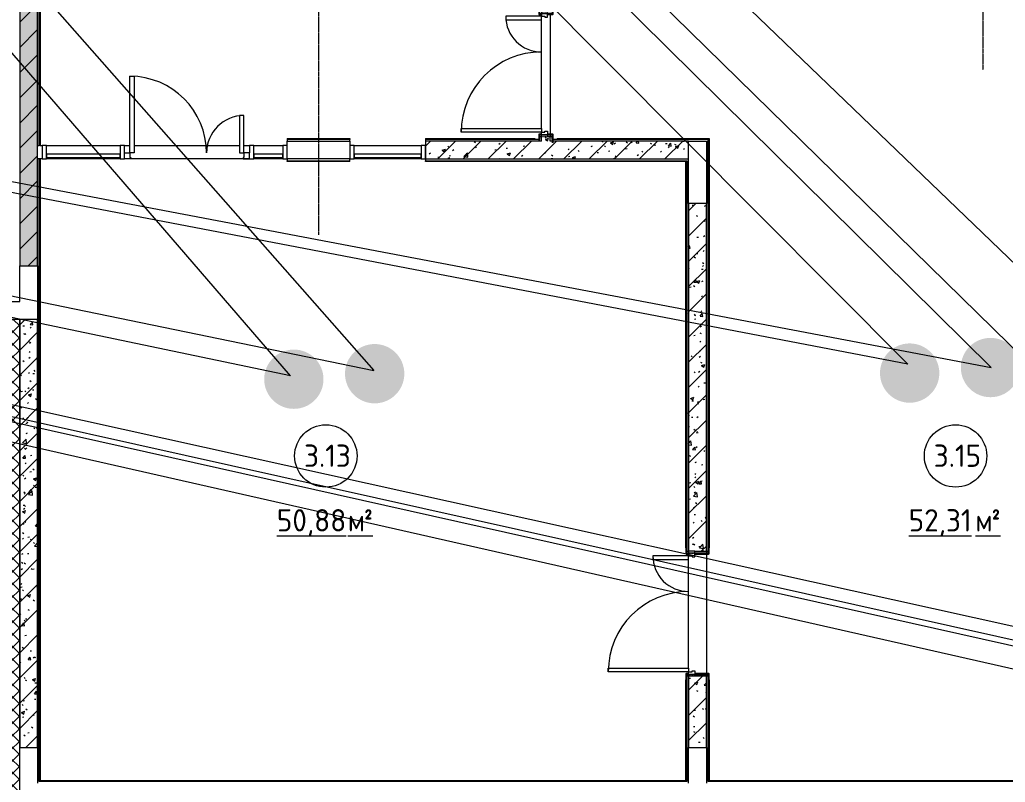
# Model space of a CAD drawing. Header units: millimetres. Extents: x -584918 to 2941280, y 3000189 to 4229862.
# Drawn here: x 191234 to 202286, y 4007252 to 4015804 of the extents above; entities that cross this region are included whole.
import ezdxf

# ---------------------------------------------------------------- set-up
doc = ezdxf.new("R2010")
doc.units = ezdxf.units.MM
doc.linetypes.add('ASVP_Невидимые', pattern=[5, 3, -2])
doc.linetypes.add('ASVP_Осевая', pattern=[14, 10, -2, 0, -2])
for name, color, linetype, lineweight in [('Витраж', 7, 'Continuous', 0), ('Двери', 7, 'Continuous', 0), ('Линии', 7, 'Continuous', 0), ('Марки помещений', 7, 'Continuous', 0), ('Обобщенные модели', 7, 'Continuous', 0), ('Панели витража', 7, 'Continuous', 0), ('Перекрытие', 7, 'Continuous', 0), ('Стены внутренние', 7, 'Continuous', 0), ('Стены наружные', 7, 'Continuous', 0), ('Стены несущие', 7, 'Continuous', 0), ('Стены отделка', 7, 'Continuous', 0), ('Стены перегородки', 7, 'Continuous', 0), ('экспертиза ДУ', 1, 'Continuous', 0), ('экспертиза ДУ пояснения', 6, 'Continuous', 0), ('экспертиза условные обозначения', 1, 'Continuous', 0)]:
    doc.layers.add(name, color=color, linetype=linetype, lineweight=lineweight)
doc.styles.add('GOST Common_2', font='', dxfattribs={"height": 500})
doc.styles.add('GOST Common_3', font='', dxfattribs={"width": 0.9, "height": 500})
doc.styles.get('GOST Common_2').set_extended_font_data('GOST Common')
doc.styles.get('GOST Common_3').set_extended_font_data('GOST Common')
pattern_1 = [(45, (188753.27, 4005092.92), (-141.4214, 141.4214), [])]
pattern_2 = [(50, (188753.27, 4005092.92), (364.368, -31.8783), [38.1, -419.1]), (355, (188753.27, 4005092.9), (-70.486, 382.113), [30.48, -335.28]), (100.451, (188783.63, 4005090.26), (293.885, 350.2334), [32.38, -356.18]), (46.184, (188753.27, 4005194.5), (542.1585, -84.086), [57.15, -628.65]), (96.636, (188798.45, 4005187.5), (474.805, 494.855), [48.57, -534.27]), (351.184, (188753.27, 4005194.5), (474.81, 494.85), [45.72, -502.92]), (21, (188804.07, 4005169.12), (303.2285, -204.5305), [38.1, -419.1]), (326, (188804.07, 4005169.1), (123.604, 368.376), [30.48, -335.28]), (71.451, (188829.33, 4005152.07), (426.834, 163.843), [32.38, -356.18]), (37.5, (188753.27, 4005092.92), (6.17665, 169.11015), [16.764, -314.452, 16.764, -323.596, -336.55]), (37.5, (188753.27, 4005092.92), (6.17665, 169.11015), [-671.576, 16.764, -319.786]), (7.5, (188753.27, 4005092.92), (133.6389, 200.3615), [16.764, -177.292, 16.764, -306.832, -128.27]), (7.5, (188753.27, 4005092.92), (133.6389, 200.3615), [-517.652, 16.764, -111.506]), (327.5, (188639.98, 4005092.92), (271.1818, -11.4584), [16.764, -110.236, 16.764, -379.476, -525.78]), (327.5, (188639.98, 4005092.92), (271.1818, -11.4584), [-523.24, 16.764, -509.016]), (317.5, (188589.18, 4005092.92), (296.2585, 50.8528), [16.764, -148.336, 16.764, -246.38, -373.38]), (317.5, (188589.18, 4005092.92), (296.2585, 50.8528), [-428.244, 16.764, -356.616])]

# ---------------------------------------------------------------- blocks, each defined once
blk = doc.blocks.new('ASVP_ДверьДеревянная_2 полотна - Межкомнатная 1300х2000h_полотна_ Г Л _1220 в свету_-7769643-АР Этаж 03')
at = {"layer": 'Двери', "linetype": 'ASVP_Невидимые', "lineweight": 18}
for p, q in [((-680, -30), (-700, -30)), ((-700, -30), (-700, -100)), ((-700, -100), (-680, -100)), ((-680, -100), (-680, -30)), ((680, -100), (680, -30)), ((680, -30), (700, -30)), ((700, -100), (680, -100)), ((700, -30), (700, -100))]:
    blk.add_line(p, q, dxfattribs=at)
at = {"layer": 'Двери', "lineweight": 18}
for p, q in [((-680, -30), (-680, -100)), ((-640, -30), (-680, -30)), ((-680, -100), (-650, -100)), ((-650, -100), (-650, -60)), ((-650, -60), (-640, -60)), ((-610, -100), (-650, -100)), ((-650, -100), (-650, -500)), ((-640, -60), (-640, -30)), ((-610, -500), (-610, -100)), ((610, -1000), (610, -100)), ((610, -100), (650, -100)), ((640, -30), (680, -30)), ((640, -60), (640, -30)), ((650, -60), (640, -60)), ((650, -100), (650, -60)), ((650, -100), (650, -1000)), ((680, -100), (650, -100)), ((680, -30), (680, -100)), ((-650, -500), (-610, -500)), ((650, -1000), (610, -1000))]:
    blk.add_line(p, q, dxfattribs=at)
at = {"layer": 'Двери'}
for centre, radius, start, end in [((-650, -100), 400, 270, 0), ((650, -100), 900, 180, 270)]:
    blk.add_arc(centre, radius, start, end, dxfattribs=at)
blk = doc.blocks.new('ASVP_НАЛИЧНИК МДФ_Двери - Наличник дверной МДФ-7488637-АР Этаж 03')
at = {"layer": 'Обобщенные модели'}
for p, q in [((-740, 5), (-740, 0)), ((-740, 0), (-681, 0)), ((-675, 10), (-735, 10)), ((-681, 1), (-680, 1)), ((-681, 0), (-681, 1)), ((-680, 1), (-680, -150)), ((-670, -150), (-670, 5)), ((670, 5), (670, -150)), ((735, 10), (675, 10)), ((680, 1), (681, 1)), ((680, -150), (680, 1)), ((681, 1), (681, 0)), ((681, 0), (740, 0)), ((740, 0), (740, 5))]:
    blk.add_line(p, q, dxfattribs=at)
for centre, start, end in [((-735, 5), 90, 180), ((-675, 5), 360, 90), ((675, 5), 90, 180), ((735, 5), 0, 90)]:
    blk.add_arc(centre, 5, start, end, dxfattribs=at)
blk = doc.blocks.new('ASVP_НАЛИЧНИК МДФ_Двери - Наличник дверной МДФ-7488638-АР Этаж 03')
at = {"layer": 'Обобщенные модели'}
for p, q in [((-740, 5), (-740, 0)), ((-740, 0), (-681, 0)), ((-675, 10), (-735, 10)), ((-681, 1), (-680, 1)), ((-681, 0), (-681, 1)), ((-680, 1), (-680, -20)), ((-670, -20), (-670, 5)), ((670, 5), (670, -20)), ((735, 10), (675, 10)), ((680, 1), (681, 1)), ((680, -20), (680, 1)), ((681, 1), (681, 0)), ((681, 0), (740, 0)), ((740, 0), (740, 5))]:
    blk.add_line(p, q, dxfattribs=at)
for centre, start, end in [((-735, 5), 90, 180), ((-675, 5), 360, 90), ((675, 5), 90, 180), ((735, 5), 0, 90)]:
    blk.add_arc(centre, 5, start, end, dxfattribs=at)
blk = doc.blocks.new('ASVP_ДверьДеревянная_2 полотна - Межкомнатная 1300х2000h_полотна_ Г Л _1220 в свету_-7533811-АР Этаж 03')
at = {"layer": 'Двери', "linetype": 'ASVP_Невидимые', "lineweight": 18}
for p, q in [((-680, 20), (-700, 20)), ((-700, 20), (-700, -50)), ((-680, -50), (-680, 20)), ((680, -50), (680, 20)), ((680, 20), (700, 20)), ((700, 20), (700, -50)), ((-700, -50), (-680, -50)), ((700, -50), (680, -50))]:
    blk.add_line(p, q, dxfattribs=at)
at = {"layer": 'Двери', "lineweight": 18}
for p, q in [((-680, 20), (-680, -50)), ((-640, 20), (-680, 20)), ((-640, -10), (-640, 20)), ((640, 20), (680, 20)), ((640, -10), (640, 20)), ((680, 20), (680, -50)), ((-680, -50), (-650, -50)), ((-650, -50), (-650, -10)), ((-650, -10), (-640, -10)), ((-610, -50), (-650, -50)), ((-650, -50), (-650, -450)), ((-610, -450), (-610, -50)), ((610, -950), (610, -50)), ((610, -50), (650, -50)), ((650, -10), (640, -10)), ((650, -50), (650, -10)), ((650, -50), (650, -950)), ((680, -50), (650, -50)), ((-650, -450), (-610, -450)), ((650, -950), (610, -950))]:
    blk.add_line(p, q, dxfattribs=at)
at = {"layer": 'Двери'}
for centre, radius, start, end in [((-650, -50), 400, 270, 0), ((650, -50), 900, 180, 270)]:
    blk.add_arc(centre, radius, start, end, dxfattribs=at)
blk = doc.blocks.new('ASVP_НАЛИЧНИК МДФ_Двери - Наличник дверной МДФ-7533812-АР Этаж 03')
at = {"layer": 'Обобщенные модели'}
for p, q in [((-740, 5), (-740, 0)), ((-740, 0), (-681, 0)), ((-675, 10), (-735, 10)), ((-681, 1), (-680, 1)), ((-681, 0), (-681, 1)), ((-680, 1), (-680, -50)), ((-670, -50), (-670, 5)), ((670, 5), (670, -50)), ((735, 10), (675, 10)), ((680, 1), (681, 1)), ((680, -50), (680, 1)), ((681, 1), (681, 0)), ((681, 0), (740, 0)), ((740, 0), (740, 5))]:
    blk.add_line(p, q, dxfattribs=at)
for centre, start, end in [((-735, 5), 90, 180), ((-675, 5), 360, 90), ((675, 5), 90, 180), ((735, 5), 0, 90)]:
    blk.add_arc(centre, 5, start, end, dxfattribs=at)
blk = doc.blocks.new('ASVP_НАЛИЧНИК МДФ_Двери - Наличник дверной МДФ-V10-АР Этаж 03')
at = {"layer": 'Обобщенные модели'}
for p, q in [((-740, 5), (-740, 0)), ((-740, 0), (-681, 0)), ((-675, 10), (-735, 10)), ((-681, 1), (-680, 1)), ((-681, 0), (-681, 1)), ((-680, 1), (-680, -20)), ((-670, -20), (-670, 5)), ((670, 5), (670, -20)), ((735, 10), (675, 10)), ((680, 1), (681, 1)), ((680, -20), (680, 1)), ((681, 1), (681, 0)), ((681, 0), (740, 0)), ((740, 0), (740, 5))]:
    blk.add_line(p, q, dxfattribs=at)
for centre, start, end in [((-735, 5), 90, 180), ((-675, 5), 360, 90), ((675, 5), 90, 180), ((735, 5), 0, 90)]:
    blk.add_arc(centre, 5, start, end, dxfattribs=at)
blk = doc.blocks.new('Системная панель - Cтеклопакет Двухкамерный_36 мм-7511920-АР Этаж 03')
at = {"layer": 'Панели витража', "lineweight": 18}
for p, q in [((162, 18), (-162, 18)), ((-162, 18), (-162, -18)), ((162, -18), (162, 18)), ((-162, -18), (162, -18))]:
    blk.add_line(p, q, dxfattribs=at)
blk = doc.blocks.new('Прямоугольный импост - 50х150 мм-6338301-АР Этаж 03')
at = {"layer": 'Витраж', "lineweight": 18}
for p, q in [((-50, 115), (0, 115)), ((-50, -35), (-50, 115)), ((0, 115), (0, -35)), ((0, -35), (-50, -35))]:
    blk.add_line(p, q, dxfattribs=at)
blk = doc.blocks.new('Прямоугольный импост - 50х150 мм-V4-АР Этаж 03')
at = {"layer": 'Витраж', "lineweight": 18}
for p, q in [((-25, 115), (25, 115)), ((-25, 32.5), (-25, 115)), ((25, 115), (25, -35)), ((-25, -35), (-25, -32.5)), ((25, -35), (-25, -35))]:
    blk.add_line(p, q, dxfattribs=at)
blk = doc.blocks.new('Системная панель - Cтеклопакет Двухкамерный_36 мм-7519705-АР Этаж 03')
at = {"layer": 'Панели витража', "lineweight": 18}
for p, q in [((412.5, 18), (-412.5, 18)), ((-412.5, 18), (-412.5, -18)), ((412.5, -18), (412.5, 18)), ((-412.5, -18), (412.5, -18))]:
    blk.add_line(p, q, dxfattribs=at)
blk = doc.blocks.new('Прямоугольный импост - 50х150 мм-6338307-АР Этаж 03')
at = {"layer": 'Витраж', "lineweight": 18}
for p, q in [((0, 115), (-50, 115)), ((-50, 115), (-50, -35)), ((0, -35), (0, 115)), ((-50, -35), (0, -35))]:
    blk.add_line(p, q, dxfattribs=at)
blk = doc.blocks.new('Системная панель - Cтеклопакет Двухкамерный_36 мм-7511903-АР Этаж 03')
at = {"layer": 'Панели витража', "lineweight": 18}
for p, q in [((375, 18), (-375, 18)), ((-375, 18), (-375, -18)), ((375, -18), (375, 18)), ((-375, -18), (375, -18))]:
    blk.add_line(p, q, dxfattribs=at)
blk = doc.blocks.new('ASVP_ДверьАлюминиеваяВитражная_2 полотна - Остекленная Внутренняя-7511946-АР Этаж 03')
at = {"layer": 'Двери', "lineweight": 18}
for p, q in [((-640, 892.5), (-590, 892.5)), ((-640, 32.5), (-640, 892.5)), ((-590, 892.5), (-590, 32.5)), ((640, 452.5), (590, 452.5)), ((590, 452.5), (590, 32.5)), ((640, 32.5), (640, 452.5)), ((-700, 32.5), (-640, 32.5)), ((-700, -32.5), (-700, 32.5)), ((-590, 32.5), (-640, 32.5)), ((-640, 32.5), (-640, -17.5)), ((590, 32.5), (640, 32.5)), ((700, 32.5), (640, 32.5)), ((640, 32.5), (640, -17.5)), ((700, -32.5), (700, 32.5)), ((-630, -32.5), (-700, -32.5)), ((-640, -17.5), (-630, -17.5)), ((-630, -17.5), (-630, -32.5)), ((640, -17.5), (630, -17.5)), ((630, -17.5), (630, -32.5)), ((630, -32.5), (700, -32.5))]:
    blk.add_line(p, q, dxfattribs=at)
at = {"layer": 'Двери'}
for centre, radius, start, end in [((-640, 32.5), 860, 360, 90), ((640, 32.5), 420, 90, 180)]:
    blk.add_arc(centre, radius, start, end, dxfattribs=at)
blk = doc.blocks.new('Прямоугольный импост - 50х150 мм-6338298-АР Этаж 03')
at = {"layer": 'Витраж', "lineweight": 18}
for p, q in [((-25, 115), (25, 115)), ((-25, -35), (-25, 115)), ((25, 115), (25, 32.5)), ((25, -35), (-25, -35)), ((25, -32.5), (25, -35))]:
    blk.add_line(p, q, dxfattribs=at)
blk = doc.blocks.new('ASVP_Марка_Помещение_ДваЗначения - Номер Площадь-685795-АР Этаж 03')
at = {"layer": 'Марки помещений'}
blk.add_circle((0, 0), 3.5, dxfattribs=at)

msp = doc.modelspace()

# ---------------------------------------------------------------- hatches: boundary and pattern name
at = {"layer": 'Стены внутренние'}
h = msp.add_hatch(dxfattribs=at)
h.set_pattern_fill('FP_4', color=256, style=0, pattern_type=2)
h.set_pattern_definition(pattern_1)
h.paths.add_polyline_path([(191234.165, 4013042.249), (191434.165, 4013042.249), (191434.165, 4021692.249), (191234.165, 4021692.249), (191234.165, 4013189.844)])
h.paths.add_polyline_path([(191234.165, 4023192.249), (191434.165, 4023192.249), (191434.165, 4023592.249), (191234.165, 4023592.249), (191234.165, 4023308.995)])
h = msp.add_hatch(dxfattribs=at)
h.set_pattern_fill('FP_5', color=256, style=0, pattern_type=2)
h.set_pattern_definition(pattern_2)
h.paths.add_polyline_path([(191234.165, 4013042.249), (191434.165, 4013042.249), (191434.165, 4021692.249), (191234.165, 4021692.249), (191234.165, 4013189.844)])
h.paths.add_polyline_path([(191234.165, 4023192.249), (191434.165, 4023192.249), (191434.165, 4023592.249), (191234.165, 4023592.249), (191234.165, 4023308.995)])
h = msp.add_hatch(dxfattribs=at)
h.set_pattern_fill('FP_4', color=256, style=0, pattern_type=2)
h.set_pattern_definition(pattern_1)
h.paths.add_polyline_path([(197184.165, 4014442.249), (197184.165, 4014492.249), (197084.165, 4014492.249), (197084.165, 4014442.249)])
h.paths.add_polyline_path([(197184.165, 4015892.249), (197184.165, 4016042.249), (197084.165, 4016042.249), (197084.165, 4015892.249), (197154.165, 4015892.249)])
h = msp.add_hatch(dxfattribs=at)
h.set_pattern_fill('FP_5', color=256, style=0, pattern_type=2)
h.set_pattern_definition(pattern_2)
h.paths.add_polyline_path([(197184.165, 4014442.249), (197184.165, 4014492.249), (197084.165, 4014492.249), (197084.165, 4014442.249)])
h.paths.add_polyline_path([(197184.165, 4015892.249), (197184.165, 4016042.249), (197084.165, 4016042.249), (197084.165, 4015892.249), (197154.165, 4015892.249)])
h = msp.add_hatch(dxfattribs=at)
h.set_pattern_fill('FP_4', color=256, style=0, pattern_type=2)
h.set_pattern_definition(pattern_1)
h.paths.add_polyline_path([(198734.165, 4014242.249), (198734.165, 4014442.249), (195784.165, 4014442.249), (195784.165, 4014242.249), (197323.471, 4014242.249)])
h = msp.add_hatch(dxfattribs=at)
h.set_pattern_fill('FP_5', color=256, style=0, pattern_type=2)
h.set_pattern_definition(pattern_2)
h.paths.add_polyline_path([(198734.165, 4014242.249), (198734.165, 4014442.249), (195784.165, 4014442.249), (195784.165, 4014242.249), (197323.471, 4014242.249)])
h = msp.add_hatch(dxfattribs=at)
h.set_pattern_fill('FP_4', color=256, style=0, pattern_type=2)
h.set_pattern_definition(pattern_1)
h.paths.add_polyline_path([(198804.165, 4007642.249), (198934.165, 4007642.249), (198934.165, 4008442.249), (198734.165, 4008442.249), (198734.165, 4007642.249)])
h.paths.add_polyline_path([(198934.165, 4009842.249), (198934.165, 4013742.249), (198734.165, 4013742.249), (198734.165, 4009842.249), (198804.165, 4009842.249)])
h = msp.add_hatch(dxfattribs=at)
h.set_pattern_fill('FP_5', color=256, style=0, pattern_type=2)
h.set_pattern_definition(pattern_2)
h.paths.add_polyline_path([(198804.165, 4007642.249), (198934.165, 4007642.249), (198934.165, 4008442.249), (198734.165, 4008442.249), (198734.165, 4007642.249)])
h.paths.add_polyline_path([(198934.165, 4009842.249), (198934.165, 4013742.249), (198734.165, 4013742.249), (198734.165, 4009842.249), (198804.165, 4009842.249)])
at = {"layer": 'Стены наружные'}
h = msp.add_hatch(dxfattribs=at)
h.set_pattern_fill('FP_1', color=256, style=0, pattern_type=2)
h.set_pattern_definition([(45, (188753.27, 4005092.92), (-70.7107, 70.7107), []), (135, (188753.27, 4005092.92), (-70.7107, -70.7107), [])])
h.paths.add_polyline_path([(191234.165, 4007042.249), (191234.165, 4012442.249), (191134.165, 4012442.249), (191134.165, 4007042.249)])
h = msp.add_hatch(dxfattribs=at)
h.set_pattern_fill('FP_4', color=256, style=0, pattern_type=2)
h.set_pattern_definition(pattern_1)
h.paths.add_polyline_path([(191234.165, 4007642.249), (191434.165, 4007642.249), (191434.165, 4012442.249), (191234.165, 4012442.249), (191234.165, 4010298.658)])
h = msp.add_hatch(dxfattribs=at)
h.set_pattern_fill('FP_5', color=256, style=0, pattern_type=2)
h.set_pattern_definition(pattern_2)
h.paths.add_polyline_path([(191234.165, 4007642.249), (191434.165, 4007642.249), (191434.165, 4012442.249), (191234.165, 4012442.249), (191234.165, 4010298.658)])
at = {"layer": 'экспертиза ДУ', "lineweight": 0}
h = msp.add_hatch(color=30, dxfattribs=at)
edge = h.paths.add_edge_path()
edge.add_arc((202119.988, 4011903.207), 332.544, 0, 360)
h = msp.add_hatch(color=5, dxfattribs=at)
edge = h.paths.add_edge_path()
edge.add_arc((194308.053, 4011772.44), 332.544, 0, 360)
h = msp.add_hatch(color=30, dxfattribs=at)
edge = h.paths.add_edge_path()
edge.add_arc((195214.474, 4011834.398), 332.544, 0, 360)
h = msp.add_hatch(color=5, dxfattribs=at)
edge = h.paths.add_edge_path()
edge.add_arc((201213.567, 4011841.249), 332.544, 0, 360)
at = {"layer": 'экспертиза условные обозначения', "lineweight": -3}
h = msp.add_hatch(dxfattribs=at)
h.set_pattern_fill('GRASS', color=3, scale=24)
h.set_pattern_definition([(90, (188374.25, 3759702.1), (-431.0523, 431.0523), [114.3, -747.8046]), (45, (188374.25, 3759702.1), (-431.0523, 431.0523), [114.3, -495.3]), (135, (188374.25, 3759702.1), (-431.0523, -431.0523), [114.3, -495.3])])
edge = h.paths.add_edge_path()
edge.add_line((197174.524, 4022187.771), (197884.699, 4023950.057))
edge.add_line((197884.699, 4023950.057), (211211.276, 4018574.255))
edge.add_line((211211.276, 4018574.255), (210502.97, 4016816.606))
edge.add_line((210502.97, 4016816.606), (209348.703, 4017281.759))
edge.add_arc((208902.24, 4016256.474), 1118.275, 66.4691573, 178.9169665)
edge.add_line((207784.165, 4016277.61), (207784.165, 4014442.249))
edge.add_line((207784.165, 4014442.249), (204884.165, 4014442.249))
edge.add_line((204884.165, 4014442.249), (204884.165, 4019075.51))
edge.add_line((204884.165, 4019075.51), (200948.703, 4020666.833))
edge.add_line((200948.703, 4020666.833), (197174.524, 4022187.771))

# ---------------------------------------------------------------- linework, layer by layer
at = {"layer": 'Линии', "linetype": 'ASVP_Осевая'}
for p, q in [((202034.165, 4020742.249), (202034.165, 4015242.249)), ((194584.165, 4020392.249), (194584.165, 4013392.249))]:
    msp.add_line(p, q, dxfattribs=at)
at = {"layer": 'Перекрытие'}
for p, q in [((197184.165, 4015862.249), (197184.165, 4014522.249)), ((197084.165, 4014582.249), (197084.165, 4015802.249)), ((194234.165, 4014392.249), (194234.165, 4014442.249)), ((194934.165, 4014442.249), (194934.165, 4014392.249)), ((197184.165, 4014512.249), (197184.165, 4014492.249)), ((191464.165, 4014392.249), (191484.165, 4014392.249)), ((191534.165, 4014392.249), (192359.165, 4014392.249)), ((192409.165, 4014392.249), (192469.165, 4014392.249)), ((192519.165, 4014392.249), (193699.165, 4014392.249)), ((193749.165, 4014392.249), (193809.165, 4014392.249)), ((193859.165, 4014392.249), (194184.165, 4014392.249)), ((194984.165, 4014392.249), (195734.165, 4014392.249)), ((191484.165, 4014242.249), (191464.165, 4014242.249)), ((192359.165, 4014242.249), (191534.165, 4014242.249)), ((193809.165, 4014242.249), (192409.165, 4014242.249)), ((194184.165, 4014242.249), (193859.165, 4014242.249)), ((195734.165, 4014242.249), (194984.165, 4014242.249)), ((198934.165, 4009842.249), (198934.165, 4009822.249)), ((198934.165, 4009812.249), (198934.165, 4008472.249)), ((198734.165, 4008532.249), (198734.165, 4009752.249)), ((198934.165, 4008462.249), (198934.165, 4008442.249))]:
    msp.add_line(p, q, dxfattribs=at)
at = {"layer": 'Стены внутренние'}
for p, q in [((191464.165, 4019612.249), (191464.165, 4014392.249)), ((194234.165, 4014472.249), (194934.165, 4014472.249)), ((194234.165, 4014472.249), (194234.165, 4014462.249)), ((194934.165, 4014472.249), (194934.165, 4014462.249)), ((195784.165, 4014472.249), (197009.165, 4014472.249)), ((195784.165, 4014472.249), (195784.165, 4014462.249)), ((197009.165, 4014472.249), (197009.165, 4014462.249)), ((197259.165, 4014472.249), (198964.165, 4014472.249)), ((197259.165, 4014472.249), (197259.165, 4014462.249)), ((198964.165, 4014472.249), (198964.165, 4009882.249)), ((191464.165, 4014392.249), (191454.165, 4014392.249)), ((191464.165, 4014242.249), (191454.165, 4014242.249)), ((191464.165, 4014242.249), (191464.165, 4007272.249)), ((194234.165, 4014212.249), (194234.165, 4014222.249)), ((194934.165, 4014212.249), (194234.165, 4014212.249)), ((194934.165, 4014212.249), (194934.165, 4014222.249)), ((195784.165, 4014212.249), (195784.165, 4014222.249)), ((198704.165, 4014212.249), (195784.165, 4014212.249)), ((198704.165, 4009882.249), (198704.165, 4014212.249)), ((198704.165, 4009882.249), (198709.165, 4009882.249)), ((198964.165, 4009882.249), (198959.165, 4009882.249)), ((198704.165, 4007272.249), (198704.165, 4008402.249)), ((198704.165, 4008402.249), (198709.165, 4008402.249)), ((198964.165, 4008402.249), (198959.165, 4008402.249)), ((198964.165, 4008402.249), (198964.165, 4007272.249)), ((191464.165, 4007272.249), (198704.165, 4007272.249)), ((198964.165, 4007272.249), (204604.165, 4007272.249))]:
    msp.add_line(p, q, dxfattribs=at)
at = {"layer": 'Стены несущие'}
for p, q in [((191234.165, 4021692.249), (191234.165, 4013042.249)), ((191434.165, 4013042.249), (191434.165, 4019642.249)), ((197084.165, 4014442.249), (195784.165, 4014442.249)), ((195784.165, 4014442.249), (195784.165, 4014242.249)), ((197084.165, 4014442.249), (197084.165, 4014492.249)), ((197184.165, 4014492.249), (197154.165, 4014492.249)), ((197184.165, 4014442.249), (197184.165, 4014492.249)), ((198734.165, 4014442.249), (197184.165, 4014442.249)), ((198734.165, 4014242.249), (198734.165, 4014442.249)), ((195784.165, 4014242.249), (198734.165, 4014242.249)), ((198934.165, 4013742.249), (198734.165, 4013742.249)), ((198734.165, 4013742.249), (198734.165, 4009842.249)), ((198934.165, 4009842.249), (198934.165, 4013742.249)), ((191234.165, 4013042.249), (191434.165, 4013042.249)), ((191234.165, 4012442.249), (191234.165, 4007642.249)), ((191434.165, 4012442.249), (191234.165, 4012442.249)), ((191434.165, 4007642.249), (191434.165, 4012442.249)), ((198804.165, 4009842.249), (198934.165, 4009842.249)), ((198734.165, 4008442.249), (198734.165, 4007642.249)), ((198934.165, 4008442.249), (198804.165, 4008442.249)), ((198934.165, 4007642.249), (198934.165, 4008442.249)), ((191234.165, 4007642.249), (191434.165, 4007642.249)), ((198734.165, 4007642.249), (198934.165, 4007642.249))]:
    msp.add_line(p, q, dxfattribs=at)
at = {"layer": 'Стены отделка'}
for p, q in [((191454.165, 4014392.249), (191454.165, 4019622.249)), ((194934.165, 4014462.249), (194234.165, 4014462.249)), ((194234.165, 4014462.249), (194234.165, 4014442.249)), ((194234.165, 4014442.249), (194934.165, 4014442.249)), ((194934.165, 4014442.249), (194934.165, 4014462.249)), ((197064.165, 4014462.249), (195784.165, 4014462.249)), ((195784.165, 4014462.249), (195784.165, 4014442.249)), ((197084.165, 4014492.249), (197064.165, 4014492.249)), ((197064.165, 4014492.249), (197064.165, 4014462.249)), ((197204.165, 4014492.249), (197184.165, 4014492.249)), ((197204.165, 4014462.249), (197204.165, 4014492.249)), ((198954.165, 4014462.249), (197204.165, 4014462.249)), ((198734.165, 4014442.249), (198934.165, 4014442.249)), ((198934.165, 4014442.249), (198934.165, 4013742.249)), ((198954.165, 4009842.249), (198954.165, 4014462.249)), ((191434.165, 4014392.249), (191454.165, 4014392.249)), ((191454.165, 4014242.249), (191434.165, 4014242.249)), ((191454.165, 4007262.249), (191454.165, 4014242.249)), ((194934.165, 4014242.249), (194234.165, 4014242.249)), ((194234.165, 4014242.249), (194234.165, 4014222.249)), ((194234.165, 4014222.249), (194934.165, 4014222.249)), ((194934.165, 4014222.249), (194934.165, 4014242.249)), ((195784.165, 4014242.249), (195784.165, 4014222.249)), ((195784.165, 4014222.249), (198714.165, 4014222.249)), ((198714.165, 4014222.249), (198714.165, 4009842.249)), ((198734.165, 4013742.249), (198734.165, 4014242.249)), ((191234.165, 4012642.249), (191234.165, 4013042.249)), ((191434.165, 4013042.249), (191434.165, 4007242.249)), ((183934.165, 4012642.249), (191234.165, 4012642.249)), ((198714.165, 4009842.249), (198734.165, 4009842.249)), ((198934.165, 4009842.249), (198954.165, 4009842.249)), ((198734.165, 4008442.249), (198714.165, 4008442.249)), ((198714.165, 4008442.249), (198714.165, 4007262.249)), ((198954.165, 4008442.249), (198934.165, 4008442.249)), ((198954.165, 4007262.249), (198954.165, 4008442.249)), ((198734.165, 4007242.249), (198734.165, 4007642.249)), ((198934.165, 4007642.249), (198934.165, 4007242.249)), ((198714.165, 4007262.249), (191454.165, 4007262.249)), ((204614.165, 4007262.249), (198954.165, 4007262.249))]:
    msp.add_line(p, q, dxfattribs=at)
at = {"layer": 'Стены перегородки'}
for p, q in [((191234.165, 4012442.249), (190234.165, 4012442.249)), ((191234.165, 4007042.249), (191234.165, 4012442.249))]:
    msp.add_line(p, q, dxfattribs=at)
at = {"layer": 'экспертиза ДУ'}
for points in [[(194269.216, 4011811.649), (111457.279, 4029128.128)], [(111457.279, 4029128.128), (195205.731, 4011868.456)], [(201193.548, 4011941.16), (111457.279, 4029128.128)], [(111457.279, 4029128.128), (202128.636, 4011903.308)], [(207160.158, 4007437.336), (111457.279, 4029128.128)], [(111457.279, 4029128.128), (208108.666, 4007571.506)], [(214637.757, 4006036.567), (111457.279, 4029128.128)], [(111457.279, 4029128.128), (215582.524, 4006080.099)]]:
    msp.add_lwpolyline(points, dxfattribs=at)
at = {"layer": 'экспертиза ДУ пояснения'}
for points in [[(194269.216, 4011811.649), (148498.361, 4064875.94)], [(148498.361, 4064875.94), (195205.731, 4011868.456)], [(201193.548, 4011941.16), (148498.361, 4064875.94)], [(148498.361, 4064875.94), (202128.636, 4011903.308)], [(207160.158, 4007437.336), (148498.361, 4064875.94)], [(148498.361, 4064875.94), (208108.666, 4007571.506)]]:
    msp.add_lwpolyline(points, dxfattribs=at)

# ---------------------------------------------------------------- block references
at = {"layer": 'Витраж', "extrusion": (0, 0, -1)}
for name, p in [('Прямоугольный импост - 50х150 мм-6338301-АР Этаж 03', (-191484.165, 4014277.249)), ('Прямоугольный импост - 50х150 мм-V4-АР Этаж 03', (-192384.165, 4014277.249)), ('Прямоугольный импост - 50х150 мм-6338298-АР Этаж 03', (-193834.165, 4014277.249)), ('Прямоугольный импост - 50х150 мм-6338301-АР Этаж 03', (-194934.165, 4014277.249))]:
    msp.add_blockref(name, p, dxfattribs=at)
at = {"layer": 'Витраж'}
for p in [(194234.165, 4014277.249), (195784.165, 4014277.249)]:
    msp.add_blockref('Прямоугольный импост - 50х150 мм-6338307-АР Этаж 03', p, dxfattribs=at)
at = {"layer": 'Двери'}
for name, p, rotation in [('ASVP_ДверьДеревянная_2 полотна - Межкомнатная 1300х2000h_полотна_ Г Л _1220 в свету_-7533811-АР Этаж 03', (197134.165, 4015192.249), 270.0000000000417), ('ASVP_ДверьДеревянная_2 полотна - Межкомнатная 1300х2000h_полотна_ Г Л _1220 в свету_-7769643-АР Этаж 03', (198834.165, 4009142.249), 270.0000000000001)]:
    msp.add_blockref(name, p, dxfattribs=dict(at, rotation=rotation))
msp.add_blockref('ASVP_ДверьАлюминиеваяВитражная_2 полотна - Остекленная Внутренняя-7511946-АР Этаж 03', (193109.165, 4014277.249), dxfattribs=at)
at = {"layer": 'Марки помещений', "xscale": 99.99999999999993, "yscale": 99.99999999999993, "zscale": 99.99999999999993}
for p in [(194666.938, 4010911.891), (201728.109, 4010911.891)]:
    msp.add_blockref('ASVP_Марка_Помещение_ДваЗначения - Номер Площадь-685795-АР Этаж 03', p, dxfattribs=at)
at = {"layer": 'Обобщенные модели'}
for name, p, rotation in [('ASVP_НАЛИЧНИК МДФ_Двери - Наличник дверной МДФ-V10-АР Этаж 03', (197064.165, 4015192.249), 90.00000000004187), ('ASVP_НАЛИЧНИК МДФ_Двери - Наличник дверной МДФ-7533812-АР Этаж 03', (197204.165, 4015192.249), 270.0000000000417), ('ASVP_НАЛИЧНИК МДФ_Двери - Наличник дверной МДФ-7488638-АР Этаж 03', (198714.165, 4009142.249), 90.00000000000031), ('ASVP_НАЛИЧНИК МДФ_Двери - Наличник дверной МДФ-7488637-АР Этаж 03', (198954.165, 4009142.249), 270.0000000000001)]:
    msp.add_blockref(name, p, dxfattribs=dict(at, rotation=rotation))
at = {"layer": 'Панели витража', "rotation": 180}
for name, p in [('Системная панель - Cтеклопакет Двухкамерный_36 мм-7519705-АР Этаж 03', (191946.665, 4014277.249)), ('Системная панель - Cтеклопакет Двухкамерный_36 мм-7511920-АР Этаж 03', (194021.665, 4014277.249)), ('Системная панель - Cтеклопакет Двухкамерный_36 мм-7511903-АР Этаж 03', (195359.165, 4014277.249))]:
    msp.add_blockref(name, p, dxfattribs=at)

# ---------------------------------------------------------------- texts
at = {"layer": 'Марки помещений', "char_height": 250, "attachment_point": 1}
for s, insert, width, style in [('3.13', (194422.131, 4011039.616), 606.07575, 'GOST Common_2'), ('3.15', (201483.302, 4011039.616), 606.07575, 'GOST Common_2'), ('\\L50,88 ', (194117.494, 4010315.085), 966.83512, 'GOST Common_2'), ('\\L\\fGOST Common|b0|i0|c204|p34|;\\W.9;\\Lм', (194915.213, 4010315.085), 216.45562, 'GOST Common_2'), ('\\L\\fGOST Common|b0|i0|c238|p34|;\\W.9;\\L²', (195093.807, 4010315.085), 165.94931, 'GOST Common_3'), ('\\L52,31 ', (201202.516, 4010315.085), 909.11362, 'GOST Common_2'), ('\\L\\fGOST Common|b0|i0|c204|p34|;\\W.9;\\Lм', (201952.609, 4010315.085), 216.45562, 'GOST Common_2'), ('\\L\\fGOST Common|b0|i0|c238|p34|;\\W.9;\\L²', (202131.203, 4010315.085), 165.94931, 'GOST Common_3')]:
    msp.add_mtext(s, dxfattribs=dict(at, insert=insert, width=width, style=style))

doc.saveas('drawing.dxf')
